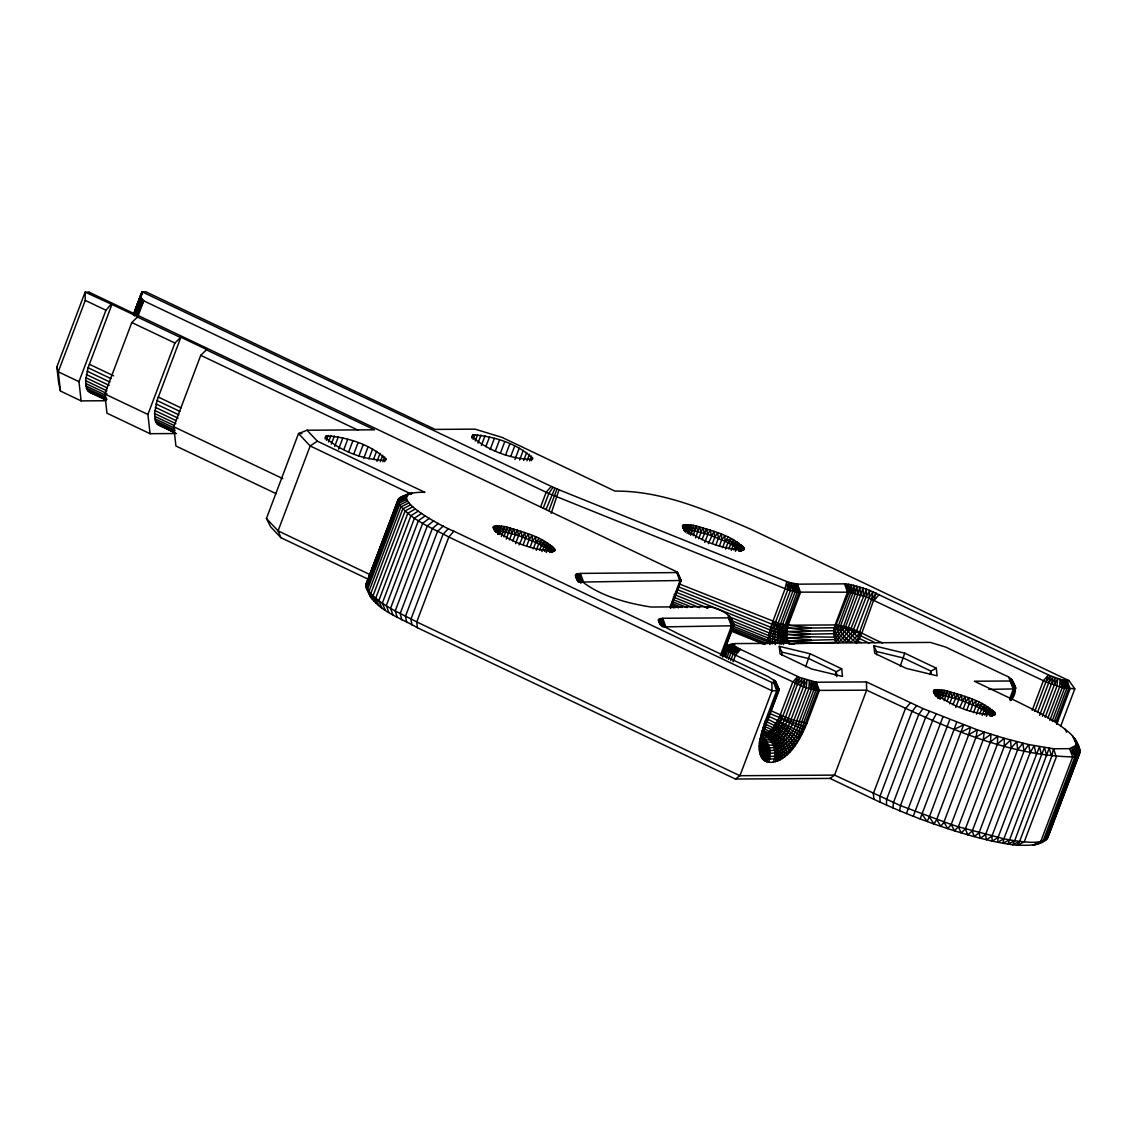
<?xml version="1.0" encoding="UTF-8"?>
<svg xmlns="http://www.w3.org/2000/svg" width="1137" height="1137" viewBox="0 0 1137 1137"><rect width="100%" height="100%" fill="white"/><g stroke="black" fill="none" stroke-linecap="round" stroke-linejoin="round"><path stroke-width="1.5" d="M1011.333 699.966C1018.88 691.239 1015.199 678.661 1004.866 675.207L945.572 647.038L930.407 642.419L735.099 643.585C730.409 644.707 738.993 648.602 740.542 649.355L799.837 677.524L816.338 682.228L817.801 690.401L805.394 723.217C796.753 760.34 744.962 780.352 765.514 723.473L777.907 690.656L774.723 682.413L771.867 682.513L453.848 531.206C442.378 526.957 374.812 491.028 424.883 492.335L317.351 441.17L307.047 430.227L298.519 433.567L266.428 518.486L270.578 526.729L280.882 537.673L369.44 579.813M817.801 690.401L811.463 689.207L809.26 680.921L808.919 688.525L796.511 721.327C795.161 736.222 763.495 764.689 762.472 734.459C761.847 769.038 797.279 739.562 799.069 722.023L811.463 689.207L811.406 681.489L813.836 689.761L801.429 722.578C797.279 748.26 753.447 773.53 764.22 728.248C751.5 778.589 797.847 751.713 803.561 722.976L815.954 690.173L815.002 682.157L817.801 690.401L866.636 690.173C931.7 720.318 999.579 755.238 1072.731 756.901C1086.787 755.224 1076.369 739.405 1070.514 733.806C1055.221 720.176 1036.518 711.165 1018.311 702.126L974.352 681.219L1010.31 680.992L1011.845 680.622L1011.745 679.613L1015.668 687.899L1010.921 700.378M731.745 623.303L767.773 637.857L787.33 642.618L789.135 643.883L835.567 642.348L833.876 632.087L837.727 627.525L850.888 592.434L850.959 584.645L844.549 583.864L797.534 584.162L788.936 582.4L554.984 488.171L142.111 291.868L134.578 311.51L137.52 313.784L143.759 300.85L141.087 297.809L141.443 293.247L133.512 315.063M886.505 805.095L886.547 799.638L918.639 714.718L922.96 708.578L977.351 729.855L1004.213 738.297L1028.63 744.55L1053.516 748.757L1069.547 748.658L1075.829 745.46L1076.099 741.338L1080.15 750.861L1048.058 835.794C1044.406 847.093 1025.844 845.061 1017.061 845.26C1002.507 843.739 988.238 840.357 974.139 836.59C939.759 827.068 906.232 814.518 873.969 799.325L830.024 778.419L735.397 779.03L417.378 627.723C398.874 616.68 369.44 608.693 366.142 584.148L398.234 499.228L408.311 493.884M722.265 655.878L733.862 625.336C731.972 613.738 719.749 609.347 709.758 606.661L651.089 607.03C624.583 602.866 594.822 594.779 575.464 575.72L576.161 574.27L580.424 573.403L677.425 572.565L681.134 580.481L580.396 582.073L576.161 574.27L579.003 581.178M766.324 721.526L763.623 731.802C756.219 740.443 756.773 765.428 773.402 762.017C791.224 757.995 800.15 738.553 806.915 723.288L819.322 690.486L816.338 682.228L866.479 681.916L922.96 708.578M764.434 729.513L762.998 734.559L760.752 735.497L764.334 723.573L766.708 722.805L779.115 689.988L775.192 681.134L768.314 676.714L676.728 633.153C670.617 629.329 661.18 626.984 658.422 619.779L662.743 618.272L728.504 617.86L730.039 617.49L729.94 616.481L733.862 624.767L722.293 655.296M779.385 643.627L778.561 635.682L780.479 624.014L792.887 591.212L793.015 583.523L795.175 591.737L781.46 627.283L780.266 636.08L781.517 644.11L767.361 640.032L732.967 626.146M784.828 756.787C785.511 743.712 774.595 733.081 763.396 728.405M1060.608 726.415L1074.806 688.851L1068.979 680.608L1062.157 679.883L1050.588 675.918L869.734 590.373L866.394 589.137L851.002 628.647L839.362 641.95L833.648 633.693L833.776 630.708L849.055 592.192L846.34 583.949L847.52 592.121L835.126 624.938L834.26 627.766L834.984 630.694L837.258 635.54L842.929 642.32L852.636 631.689L866.209 596.854L866.394 589.137L850.959 584.645L853.02 592.832L840.613 625.648L840.698 627.738L842.346 629.77L852.921 640.117L855.195 641.908L857.938 641.097L861.135 642.618M920.146 818.896L954.142 729.286L963.536 724.965L929.355 816.92L933.989 823.97L936.675 819.55L968.767 734.616L977.351 729.855L976.043 737.146L943.952 822.079L947.746 828.646L951.186 824.481L958.335 826.784L961.191 832.881L965.37 828.944L997.462 744.01L997.661 736.364L990.426 741.85L958.335 826.784L954.511 830.82L951.186 824.481L900.433 805.621L834.544 775.107L739.917 775.718L416.739 621.939C399.201 612.431 378.578 604.827 366.356 588.312L398.447 503.393L398.234 499.228L406.307 495.689M763.297 730.48L768.058 732.754C775.704 739.178 784.047 749.468 779.968 760.099C780.025 748.714 774.766 736.378 763.254 732.214M838.211 643.485L834.558 639.577L787.898 640.97L787.33 642.618L785.653 633.963L786.633 625.165L799.027 592.349L797.534 584.162L800.519 592.42L788.112 625.236L786.719 631.461L787.074 637.885L789.135 643.883L794.337 644.139M1035.963 753.859L1034.187 745.73L1030.122 752.623L998.03 837.557L997.717 842.247L1003.872 838.779L1039.474 746.739L1041.52 754.911L1007.993 844.095L1014.687 840.726C1024.579 841.92 1035.281 843.697 1044.889 840.527L1076.981 755.608L1073.513 747.407L1078.444 754.684L1046.353 839.603L1037.043 843.91L1047.376 838.509L1079.468 753.575L1075.829 745.46L1080.036 752.31L1047.944 837.23M990.426 741.85L990.981 734.317L983.278 739.562L951.186 824.481M893.014 807.952L893.412 802.651L925.504 717.717L929.483 711.435M106.21 400.252L88.245 391.27L86.44 388.044L85.602 380.682L88.089 367.748L111.923 304.418L137.776 316.726L131.807 322.538L104.817 393.956L106.977 413.2L150.07 433.694L176.391 433.524M175.155 433.055L157.19 424.073L155.385 420.846L154.547 413.484L157.034 400.551L180.868 337.22L206.721 349.528L200.752 355.341L173.762 426.759L175.922 446.002L276.192 493.7M775.164 644.494L774.681 637.459L775.988 628.974L790.4 590.544L791.039 583.025L792.887 591.212L797.236 592.121L849.055 592.192L866.209 596.854L1045.912 681.902L1062.214 687.615L1074.806 688.851M779.286 757.938L777.665 761.15C778.888 750.861 775.306 738.496 764.888 734.317L763.467 734.516C773.345 739.263 777.282 752.083 773.402 762.017M499.683 534.546L501.374 526.09L493.486 526.616L494.666 530.851M688.937 533.324L690.614 524.882L682.74 525.393L684.573 531.022M853.02 592.832L853.702 585.257L855.379 593.386L842.346 629.77L834.558 639.577M939.901 698.36L941.578 689.917L933.704 690.429L934.884 694.679M777.523 758.621L775.462 761.79C778.205 751.486 774.126 739.917 764.888 734.317L769.735 731.418L773.132 727.808C781.46 731.333 788.822 737.998 792.574 746.298L792.304 749.155L790.67 748.601L787.5 741.964L781.858 735.412L773.132 727.808L765.201 724.042M679.315 583.949L780.479 624.014L788.112 625.236L835.126 624.938L838.793 633.735L846.894 642.348L856.587 630.765L868.981 597.948L869.734 590.373L866.209 596.854M768.271 716.068L777.779 720.588L779.669 722.99L796.568 733.052L799.709 735.497L799.354 739.007L786.449 729.044L768.399 719.408M765.457 758.024L765.059 761.236C769.522 754.783 768.115 745.46 763.567 739.391L762.188 738.453C767.205 744.707 766.125 753.191 763.538 760.198C768.683 754.471 767.148 744.877 762.842 738.993L763.638 747.819L760.34 754.755L763.211 746.199L762.572 737.657C774.809 739.917 781.531 726.785 785.468 717.461L799.837 677.524L795.175 683.508L782.768 716.324C779.072 724.61 773.53 736.762 762.685 735.895M983.278 739.562L984.216 732.143L976.043 737.146M764.931 728.106L764.817 726.031M899.651 810.766L900.433 805.621L932.525 720.687L936.121 714.249M722.677 655.466L725.776 647.251L734.132 643.67C717.319 646.086 728.988 651.97 735.511 655.168L803.447 686.762L806.957 680.21L806.218 687.7L793.825 720.517C791.011 731.176 772.62 756.915 762.543 739.078C774.766 749.695 787.614 730.267 791.039 719.579L803.447 686.762L804.57 679.4L800.633 685.739L788.239 718.556C784.118 728.447 776.628 742.831 763.567 739.391M1042.416 716.338L1054.184 685.156L1055.321 677.794L1051.384 684.133L1039.602 715.315M731.048 627.382L772.535 643.713L772.606 636.834L775.377 622.564L787.785 589.748L788.936 582.4L790.4 590.544L792.887 591.212M835.126 624.938C840.243 629.145 843.938 638.425 851.059 642.163L858.947 633.906L871.681 599.1L873.031 591.695L868.981 597.948M677.325 589.577L770.687 627.297L780.792 630.196L786.719 631.461L833.776 630.708L834.26 627.766L836.789 625.549C853.162 626.402 867.744 637.09 882.568 642.945M855.379 593.386L856.658 586.024L857.938 594.082L845.53 626.899L846.241 629.713L857.938 641.097L856.374 643.514M494.439 530.027L493.202 527.255L495.831 532.13L493.486 526.616L496.443 531.647L503.179 531.604L504.061 526.545L501.374 526.09L503.179 531.604L501.36 536.422M684.303 530.197L682.442 526.047L685.071 530.922L692.419 530.396L693.3 525.337L690.614 524.882L692.419 530.396L690.6 535.214M937.997 698.274L939.219 695.062L935.623 689.662L937.727 695.162L934.443 689.96L936.661 695.46L933.704 690.429L936.035 695.958L943.383 695.418L944.278 690.372L941.578 689.917L943.383 695.418L942.175 698.644M763.666 733.251L763.908 731.858M786.633 625.165L784.53 633.863L785.937 642.49M958.335 826.784L1003.872 838.779L1003.005 843.256L1009.429 839.845L1014.687 840.726L1049.153 748.26L1051.711 756.489L1019.619 841.423L1017.061 845.26L1024.21 841.934L1056.301 757L1053.516 748.757L1051.711 756.489M800.633 685.739L802.168 678.491L797.861 684.645M1051.384 684.133L1052.919 676.885L1048.612 683.039L1037.456 712.572M782.782 624.554L781.844 636.407L783.521 644.523M559.049 489.692L551.203 513.284M906.416 813.538L942.886 717.021M968.767 734.616L970.458 727.453L961.447 732.001M790.67 748.601L789.817 752.026C785.994 740.485 776.713 730.963 765.102 726.742M503.961 536.891L507.045 527.17C523.532 532.457 543.6 536.565 555.126 550.052L551.53 552.284M693.2 535.683L696.299 525.962C712.771 531.249 732.839 535.356 744.365 548.83L740.77 551.061M944.179 700.719L947.263 690.998C963.75 696.285 983.803 700.392 995.344 713.865L995.046 714.519C973.656 715.315 950.077 705.48 933.562 691.907M857.938 594.082L859.799 586.934L860.624 594.907L848.23 627.723L848.33 631.788M778.006 623.36L777.139 643.045M764.235 730.707L765.087 727.126M857.938 641.097L861.832 633.067L876.215 593.059L871.681 599.1M1048.612 683.039L1050.588 675.918L1045.912 681.902L1034.755 711.435M810.098 653.761L841.693 668.798L842.46 676.416L811.647 668.997L780.053 653.96L779.271 646.342L810.098 653.761L805.636 666.779M904.711 653.164L936.305 668.186L937.087 675.804L906.274 668.385L874.666 653.349L873.898 645.745L904.711 653.164L900.262 666.168M768.683 762.046C771.796 753.788 769.834 743.712 763.297 737.643M913.253 816.252L949.722 719.735M810.269 630.85L779.982 626.942L776.798 626.103L775.377 622.564C770.957 628.69 769.92 637.047 769.934 644.523M812.06 642.504L787.898 640.97L786.42 639.847L787.074 637.885L810.411 636.819L835.937 637.189M506.249 539.137L510.286 527.966L511.821 533.523L509.39 539.947M695.489 537.929L699.525 526.758L701.06 532.301L698.63 538.739M947.078 701.358L950.504 691.793L952.039 697.336L949.608 703.775M143.219 300.552L137.52 313.784L142.281 299.813L136.525 313.243L141.556 298.889L134.493 315.93M133.868 314.324L142.111 291.868L145.749 291.74L435.101 429.402L475.024 429.146L501.985 437.375L614.946 491.113C662.7 490.644 707.896 510.783 750.96 529.302L1068.979 680.608M141.286 298.363L135.715 312.718L141.087 297.809L135.104 312.249L140.846 295.961L134.72 311.836L141.016 294.625L134.578 311.51L142.111 291.868M860.624 594.907L863.068 587.971L863.409 595.831M795.175 683.508L797.648 676.529L792.617 682.342L779.087 717.902L773.132 727.808L776.813 727.509C783.876 732.057 792.702 737.359 794.735 746.014L792.574 746.298M1045.912 681.902L1048.399 674.923L1043.368 680.736L1032.211 710.27M762.6 732.754L761.719 731.588L763.424 729.698L762.913 727.595L765.272 726.102L766.722 722.237M954.142 729.286L956.601 722.393M811.051 639.733L787.074 637.885L785.866 636.933L786.676 634.688L833.648 633.693M790.4 590.544L787.785 589.748L786.719 581.675L785.07 588.852L770.687 627.297L766.963 643.514L730.935 628.96M557.016 488.953L548.915 510.584M134.209 314.281L142.537 291.768L133.356 314.722M788.737 750.733L787.316 754.57C785.809 744.721 779.499 734.616 769.735 731.418L773.714 731.276M105.698 400.736L81.125 400.892L60.446 391.057L58.641 382.785L56.85 366.938L85.119 292.124L89.127 292.209L675.961 571.428L677.354 572.394L681.134 580.481L670.603 608.366M111.923 304.418L85.119 292.124L85.261 300.395L58.271 371.813L60.446 391.057M81.125 400.892L78.965 381.648L105.94 310.23L110.971 304.418M134.322 314.267L136.753 307.843M138.586 303.01L142.836 291.754M137.563 317.251L143.759 300.85L548.801 493.515L787.785 589.748M150.07 433.694L147.909 414.451L174.899 343.033L180.868 337.22M325.154 438.996L326.362 435.769C347.268 437.205 371.401 444.581 386.139 459.533L385.514 460.343C364.352 460.101 340.972 451.46 325.125 437.404L326.362 435.769M326.433 440.303L328.266 435.485M328.508 441.995L330.938 435.556M331.293 444.041L334.335 435.997M334.69 446.443L338.343 436.793M338.584 449.172L342.848 437.901M344.07 448.973L347.709 439.323M348.562 452.256L352.811 440.985M353.735 454.132L357.984 442.876M358.837 456.164L363.101 444.894M363.741 458.282L367.99 447.026M368.885 458.836L372.538 449.186M373.547 459.362L376.589 451.318M377.001 461.395L380.042 453.365M380.355 461.693L382.785 455.255M382.927 461.764L384.747 456.946M384.661 461.594L385.884 458.382M366.142 584.148L399.087 498.177L407.103 494.694M367.336 590.032L399.428 505.098L407.416 501.204M368.772 591.88L400.864 506.96L408.766 502.952M471.812 438.043L473.035 434.831C493.927 436.267 518.06 443.643 532.798 458.595L532.187 459.405C511.01 459.163 487.631 450.522 471.798 436.466L473.035 434.831M473.106 439.365L474.925 434.547M475.181 441.057L477.611 434.618M477.966 443.103L480.994 435.059M481.363 445.505L485.002 435.855M485.854 446.614L489.507 436.963M490.118 449.641L494.382 438.385M495.22 451.318L499.47 440.047M500.394 453.194L504.657 441.938M505.51 455.226L509.76 443.956M511.01 455.738L514.663 446.088M514.947 459.504L519.197 448.248M519.609 460.03L523.247 450.38M523.66 460.457L526.701 452.427M497.793 534.461L499.001 531.235L499.001 525.82L500.905 531.32M527.014 460.755L529.444 454.317M529.586 460.826L531.42 456.008M531.32 460.656L532.542 457.444M512.716 540.914L517.307 530.013L518.6 535.584L515.558 543.628M519.083 544.85L524.74 532.571L525.649 538.128L523.219 544.552M540.572 507.059L546.144 492.293L551.175 486.494M526.701 545.945L529.131 539.521L532.13 535.47L532.514 540.956L530.069 547.394M543.216 508.282L548.801 493.515L553.023 487.332M546.016 509.461L554.984 488.171M533.281 548.858L535.712 542.434L539.066 538.554M536.266 550.336L538.696 543.898L542.221 540.118L535.712 542.434L518.6 535.584L503.179 531.604M539.578 550.18L541.397 545.348L545.12 541.653L538.696 543.898L535.712 542.434L535.683 537.005L532.514 540.956M541.965 551.573L543.799 546.755L547.721 543.145L541.397 545.348L538.696 543.898M544.609 551.303L545.817 548.077L549.967 544.566L543.799 546.755L541.397 545.348M546.229 552.525L547.451 549.313L551.843 545.916L545.817 548.077L543.799 546.755M687.032 533.239L688.24 530.027L688.255 524.612L690.145 530.112M670.006 607.3L679.926 581.035L676.941 572.792M670.418 607.954L680.949 580.069L676.856 571.968M670.702 607.229L680.622 580.979L677.226 572.764M701.955 539.705L706.56 528.804L707.839 534.376L704.798 542.42M708.323 543.642L713.979 531.363L714.903 536.906L712.473 543.344M715.955 544.737L718.385 538.298L721.384 534.262L721.753 539.748L719.323 546.186M722.521 547.65L724.951 541.226L728.305 537.346M725.505 549.128L727.936 542.69L731.475 538.91L724.951 541.226L707.839 534.376L692.419 530.396M728.831 548.972L730.65 544.14L734.374 540.445L727.936 542.69L724.951 541.226L724.923 535.797L721.753 539.748M731.219 550.365L733.038 545.547L736.961 541.937L730.65 544.14L727.936 542.69M733.848 550.081L735.071 546.869L739.221 543.358L733.038 545.547L730.65 544.14M735.483 551.317L736.691 548.105L741.097 544.708L735.071 546.869L733.038 545.547M720.332 655.637L731.489 626.103L728.504 617.86L732.654 626.018L721.498 655.552M727.268 640.472L733.479 624.057L731.532 622.294M722.649 657.158L725.747 648.957L733.663 644.949L725.363 647.678L733.564 643.94L725.776 647.251M724.084 653.562L725.946 648.644M724.056 656.347L726.543 649.781L734.331 645.66L727.694 650.719L725.221 657.285M726.728 658.323L729.201 651.757L735.397 646.484L727.694 650.719M728.561 659.417L731.034 652.851L736.819 647.394L729.201 651.757M730.679 660.569L733.152 654.002L738.538 648.36L731.034 652.851M733.038 661.734L735.511 655.168L740.542 649.355L733.152 654.002M799.027 592.349L796.298 584.105L797.236 592.121L784.118 627.795L783.322 636.649L784.388 642.277M764.334 723.573L776.742 690.756L773.757 682.498L777.907 690.656L779.115 689.988L775.192 681.134L779.115 689.42L766.31 723.217M768.186 716.608L778.731 688.709L776.784 686.933L774.524 680.423L777.935 687.871M835.112 674.994L836.349 671.725L841.693 668.798M929.725 674.397L930.976 671.114L936.305 668.186M952.92 704.741L957.525 693.84L958.804 699.411L955.776 707.456M959.898 707.058L964.958 696.384L965.867 701.941L963.437 708.379M966.919 709.772L969.349 703.334L972.348 699.298L972.718 704.784L970.287 711.222M973.499 712.686L975.93 706.248L979.284 702.382M976.47 714.164L978.914 707.726L982.439 703.945L975.93 706.248L958.804 699.411L943.383 695.418M979.796 714.008L981.615 709.175L985.338 705.48L978.914 707.726L975.93 706.248L975.901 700.818L972.718 704.784M982.183 715.4L984.002 710.582L987.939 706.972L981.615 709.175L978.914 707.726M984.813 715.116L986.035 711.904L990.185 708.394L984.002 710.582L981.615 709.175M986.447 716.353L987.669 713.141L992.061 709.73L986.035 711.904L984.002 710.582M1009.571 699.084L1013.294 689.235L1010.31 680.992L1014.46 689.15L1010.125 700.634M1013.422 692.12L1015.284 687.203L1013.337 685.426M965.37 828.944L967.743 834.8L972.277 830.962L1004.369 746.043L1004.213 738.297L997.462 744.01M972.277 830.962L974.139 836.59L979.028 832.852L1011.12 747.919L1016.819 741.722L1017.672 749.653L985.58 834.572L986.376 839.731L991.919 836.15L1024.011 751.216L1028.63 744.55L1030.122 752.623M1045.187 717.262L1056.969 686.094L1057.708 678.604L1054.184 685.156M1047.888 718.087L1059.656 686.919L1060.011 679.315L1062.214 687.615L1049.821 720.417M1054.312 721.37L1066.705 688.567L1064.09 680.296L1064.573 688.155L1052.18 720.972L1057.666 721.697L1070.073 688.88L1067.089 680.622L1068.553 688.809L1056.145 721.611M1044.889 840.527L1035.267 844.62L1042.984 841.281L1075.076 756.347L1071.736 748.118L1076.981 755.608M134.99 311.112L142.296 291.811M137.52 313.784L142.722 300.211M762.458 736.108L762.799 742.433L760.909 746.497L759.374 746.242L762.799 740.329L763.126 734.502L762.927 744.394L759.758 752.211L761.406 750.903M136.525 313.243L141.883 299.372M135.104 312.249L140.945 297.212M836.363 641.14L846.241 629.713L842.972 626.203L834.714 634.659L833.918 636.663L836.363 641.14L835.567 642.348M1041.52 754.911L1044.462 747.592L1046.779 755.792M1056.586 724.383L1057.666 721.697M511.821 533.523L513.725 528.918L515.146 534.475M701.06 532.301L702.964 527.71L704.386 533.267M952.039 697.336L953.943 692.746L955.35 698.303M676.444 592.391L773.544 631.333L785.653 633.963L786.719 631.461L810.155 633.849M1014.687 840.726L1012.683 844.763L1019.619 841.423M929.355 816.92L927.067 821.482L922.05 814.206M760.909 746.497L759.445 749.368L761.079 748.8M785.823 630.978L787.202 628.292L834.26 627.766M761.932 735.738L760.042 739.263L762.529 737.231L763.51 734.132L762.216 739.789L759.587 742.859M518.6 535.584L521.002 531.235L522.125 536.806M707.839 534.376L710.241 530.027L711.364 535.598M958.804 699.411L961.22 695.062L962.328 700.634M761.165 756.944C764.974 751.415 765.414 743.911 762.131 738.041M786.335 628.036L788.112 625.236L810.766 627.908M525.649 538.128L528.463 533.978L529.131 539.521M714.903 536.906L717.717 532.77L718.385 538.298M965.867 701.941L968.681 697.805L969.349 703.334M943.952 822.079L940.882 826.357L936.675 819.55M765.272 726.102L765.841 724.681L763.424 729.698M782.839 627.567L784.843 624.938L785.297 627.951M916.607 705.707L911.931 711.677L879.839 796.611L880.137 802.225M1017.672 749.653L1022.845 743.214L1024.011 751.216M778.419 626.544L780.479 624.014M453.848 531.206L448.831 537.019L416.739 621.939L417.378 627.723M874.225 600.265L879.256 594.452M910.439 702.822L905.407 708.635L873.315 793.555L873.969 799.325M1039.36 841.977L1038.422 843.029L1046.353 839.603M837.727 627.525L840.613 625.648M842.346 629.77L845.53 626.899M855.195 641.908L860.695 635.825L875.049 642.661M448.433 528.577L443.06 534.219L410.954 619.153L411.964 625.094M733.862 624.767L730.196 617.064L733.45 625.762L663.084 626.899M1015.668 687.899L1012.001 680.196L1015.256 688.894L988.892 689.392M846.241 629.713L848.23 627.723L859.387 638.511L868.966 643.073M854.797 633.835L856.928 631.689L859.274 631.902M443.231 525.962L437.532 531.434L405.44 616.353L406.762 622.465M1004.369 746.043L1010.608 740.073L1011.12 747.919M438.299 523.361L432.273 528.662L400.181 613.596L401.83 619.864M779.087 717.902L802.779 729.442L805.294 727.325C793.697 722.222 781.062 718.612 769.564 713.368M433.638 520.803L427.327 525.948L395.235 610.867L397.183 617.306M764.348 757.1L762.245 758.763L765.045 747.705L763.055 739.974M429.289 518.287L422.694 523.262L390.602 608.196L392.819 614.79M735.397 779.03L739.917 775.718L772.009 690.784L771.867 682.513M830.024 778.419L834.544 775.107L866.636 690.173L866.479 681.916M425.252 515.828L418.402 520.661L386.31 605.58L388.783 612.346M985.58 834.572L980.35 838.225L979.028 832.852M317.351 441.17L310.174 445.96L278.082 530.88L280.882 537.673M366.995 583.11L368.289 582.243M421.571 513.441L414.479 518.117L382.387 603.051L385.102 609.958M418.231 511.138L410.926 515.672L378.834 600.592L381.762 607.655M857.028 639.96L859.387 638.511M998.03 837.557L992.175 841.067L991.919 836.15M415.275 508.935L407.785 513.313L375.693 598.247L378.806 605.438M547.451 549.313L553.321 547.153L548.659 550.436L554.359 548.261L549.427 551.417L549.725 552.241L554.97 549.228L549.427 551.417L545.817 548.077M736.691 548.105L742.56 545.931L737.899 549.214L743.612 547.053L738.666 550.194L738.979 551.033L744.209 548.02L738.666 550.194L735.071 546.869M412.703 506.818L405.042 511.067L372.95 596.001L376.233 603.335M781.346 719.707L777.779 720.588L801.287 732.498L803.475 731.318L802.779 729.442M410.528 504.828L402.74 508.95L370.648 593.884L374.059 601.331M550.962 552.184L555.126 550.052L549.725 552.241M740.201 550.976L744.365 548.83L738.979 551.033M991.18 716.012L995.344 713.865L991.293 715.514M707.427 608.025L710.142 606.675M406.492 499.598L398.447 503.393C410.67 519.893 431.293 527.511 448.831 537.019L772.009 690.784L777.907 690.656M551.9 552.042L554.828 550.692L552.198 551.8M741.139 550.834L744.067 549.484L740.13 551.132M992.104 715.869L995.046 714.519L992.416 715.628M405.994 498.134L397.922 501.843L365.83 586.763L370.946 597.721M706.816 607.982L709.758 606.661M729.215 646.242L735.099 643.585L726.571 646.996L727.737 646.91M405.937 496.826L397.851 500.451L365.759 585.37L372.296 599.455M400.38 497.31L412.006 492.776M402.128 496.627L409.96 493.245M1040.966 841.281L1047.376 838.509M1042.984 841.281L1033.078 845.161L1040.639 841.835L1072.731 756.901L1069.547 748.658L1075.076 756.347M987.669 713.141L993.525 710.966L988.877 714.249L986.035 711.904M852.636 631.689L856.587 630.765L858.947 633.906L861.832 633.067M778.76 724.567L774.78 725.605L765.258 721.071M554.089 551.175C532.67 550.407 509.717 541.923 493.359 528.08M743.328 549.967C721.924 549.185 698.971 540.715 682.598 526.872L684.147 530.013M799.709 735.497L801.486 735.227L801.287 732.498M404.317 496.13L406.932 495.831M776.344 723.175L779.669 722.99M856.9 635.953L860.695 635.825L858.947 633.906M307.047 430.227L374.471 429.8L205.769 349.528M301.973 433.538L298.519 433.567L310.174 445.96L411.523 494.169M833.776 630.708L834.984 630.694M850.476 629.585L853.816 629.671M806.915 723.288L791.039 719.579L770.701 710.625M785.866 636.933L769.01 632.84L728.064 616.297M786.42 639.847L768.342 635.441L732.299 620.887M810.411 636.819L785.653 633.963M771.44 729.769L774.766 730.125M836.647 625.009L838.495 625.251L840.698 627.738M771.611 733.237L768.058 732.754C777.353 737.188 784.587 748.189 782.37 758.635L781.105 756.986M1003.872 838.779L1009.429 839.845M873.898 645.745L876.414 651.487L903.346 657.982L930.976 671.114L931.302 674.44M779.271 646.342L781.801 652.098L808.734 658.579L836.349 671.725L836.86 676.714M764.888 734.317L768.569 735.198M811.463 689.207L803.447 686.762M776.798 626.103L678.292 586.749M766.423 733.72L769.564 734.687M763.467 734.516L766.708 735.795M674.014 594.452L706.773 607.698M673.331 597.053L699.539 607.641M672.777 599.469L692.433 607.414M672.365 601.658L687.103 607.613M672.081 603.548L681.916 607.528M671.967 605.14L678.519 607.783M670.361 605.708L675.264 607.698M730.963 630.196L765.357 644.082M670.532 606.561L673.815 607.883M731.134 631.049L763.893 644.281M89.482 392.293L104.732 398.902M158.427 425.096L175.197 432.43M136.824 316.726L179.916 337.234M85.261 300.395L105.94 310.23M131.807 322.538L174.899 343.033M200.752 355.341L357.871 430.099M89.311 364.252L113.643 375.835M158.256 397.055L181.067 407.913M88.089 367.748L110.9 378.593M157.034 400.551L179.859 411.395M87.108 371.174L109.919 382.032M156.053 403.99L178.864 414.834M86.355 374.514L109.166 385.372M155.3 407.316L178.111 418.174M85.843 377.697L107.148 387.831M154.803 410.5L176.093 420.633M85.602 380.682L106.892 390.815M154.547 413.484L175.851 423.618M85.63 383.425L106.921 393.558M154.575 416.241L174.345 425.636M78.965 381.648L58.271 371.813L56.85 366.938M104.817 393.956L147.909 414.451M173.762 426.759L282.786 478.62M85.9 385.898L105.67 395.306M154.845 418.7L174.615 428.109M86.44 388.044L106.21 397.453M155.385 420.846L175.155 430.255M87.222 389.849L106.992 399.243M156.167 422.651L174.416 431.335M88.245 391.27L106.494 399.954M157.19 424.073L173.918 432.032M369.923 574.583L278.082 530.88L266.428 518.486M776.813 727.509L774.78 725.605C783.791 727.964 791.921 734.843 797.094 742.617M762.472 737.572C768.825 743.612 770.858 754.016 766.779 761.847L766.693 758.692M1076.099 743.513L1079.027 747.478L1074.138 737.842L1075.616 742.091M780.224 715.159L782.085 718.015M1079.468 753.575L1074.877 746.512L1078.444 754.684M938.565 696.555L940.2 699.326M687.587 531.519L689.221 534.291M1080.15 750.861L1076.341 744.252L1080.036 752.31M579.302 580.438L580.922 583.267M936.689 695.219L938.238 697.99M496.471 531.391L498.034 534.177M662.231 625.35L658.849 619.139L661.791 625.99M935.381 694.735L933.406 691.083L934.642 693.854M579.23 581.888L577.695 579.06L578.946 581.931M935.211 693.982L936.689 696.768M685.725 531.732L684.247 528.947L685.412 531.903M661.578 625.847L658.422 619.779L660.867 625.251M578.776 581.035L575.592 574.91L578.591 581.846M661.109 623.915L662.473 626.586M578.676 582.03L576.516 577.809L578.506 582.172M934.173 692.874L935.566 695.645M684.602 530.609L683.209 527.838L684.545 530.88M661.123 625.364L659.787 622.678L660.995 625.478M577.695 580.225L575.464 575.72L577.369 579.898M660.625 625.023L658.437 620.603L659.702 623.318M1015.668 688.468L1011.276 680.892L1014.46 689.15M779.115 689.988L775.448 681.717L779.115 689.42M733.862 625.336L729.471 617.761L732.654 626.018M658.891 621.569L660.199 624.27M577.795 580.893L575.777 576.686L577.866 581.121M1072.532 735.881L1075.389 741.992M1011.077 678.903L1014.502 686.364M732.683 623.232L729.272 615.771L730.963 620.66M773.458 679.599L775.448 684.005M677.155 572.195L681.02 580.78M1008.604 677.169L1009.883 680.054M1065.27 729.286L1066.549 732.2M685.071 530.922L682.74 525.393L685.682 530.439L683.479 524.924L686.748 530.14L684.659 524.626L688.24 530.027L686.251 524.527M1075.332 739.661L1077.791 745.574M662.516 625.535L659.73 618.67L664.207 626.629L661.023 618.386L665.728 626.53L662.743 618.272M496.443 531.647L494.24 526.133L497.509 531.349L495.419 525.848L499.001 531.235L497.011 525.735M580.396 582.073L577.17 573.801L581.689 581.774L578.591 573.517L583.409 581.661L580.424 573.403M89.127 292.209L89.624 293.573M937.229 689.562L939.219 695.062L939.219 689.647L941.109 695.148M844.549 583.864L847.52 592.121M1068.553 688.809L1065.753 680.551L1066.705 688.567M370.022 596.115L369.468 593.343M833.876 632.087L834.714 634.659M815.954 690.173L813.339 681.902L813.836 689.761M945.998 695.887L944.278 690.372L947.263 690.998L948.898 696.526M695.034 530.851L693.3 525.337L696.299 525.962L697.933 531.491M505.78 532.059L504.061 526.545L507.045 527.17L508.68 532.713M797.236 592.121L794.777 583.878L795.175 591.737M1064.573 688.155L1062.157 679.883L1062.214 687.615M850.888 592.434L848.486 584.205L849.055 592.192M772.677 621.669L773.402 625.052M1047.717 834.174L1048.058 835.794M876.414 651.487L876.755 654.827M781.801 652.098L782.128 655.424M994.577 712.089L989.645 715.23L989.943 716.054L995.188 713.055L989.645 715.23L988.877 714.249L994.577 712.089M775.292 682.143L778.703 690.401L775.292 682.143"/></g></svg>
